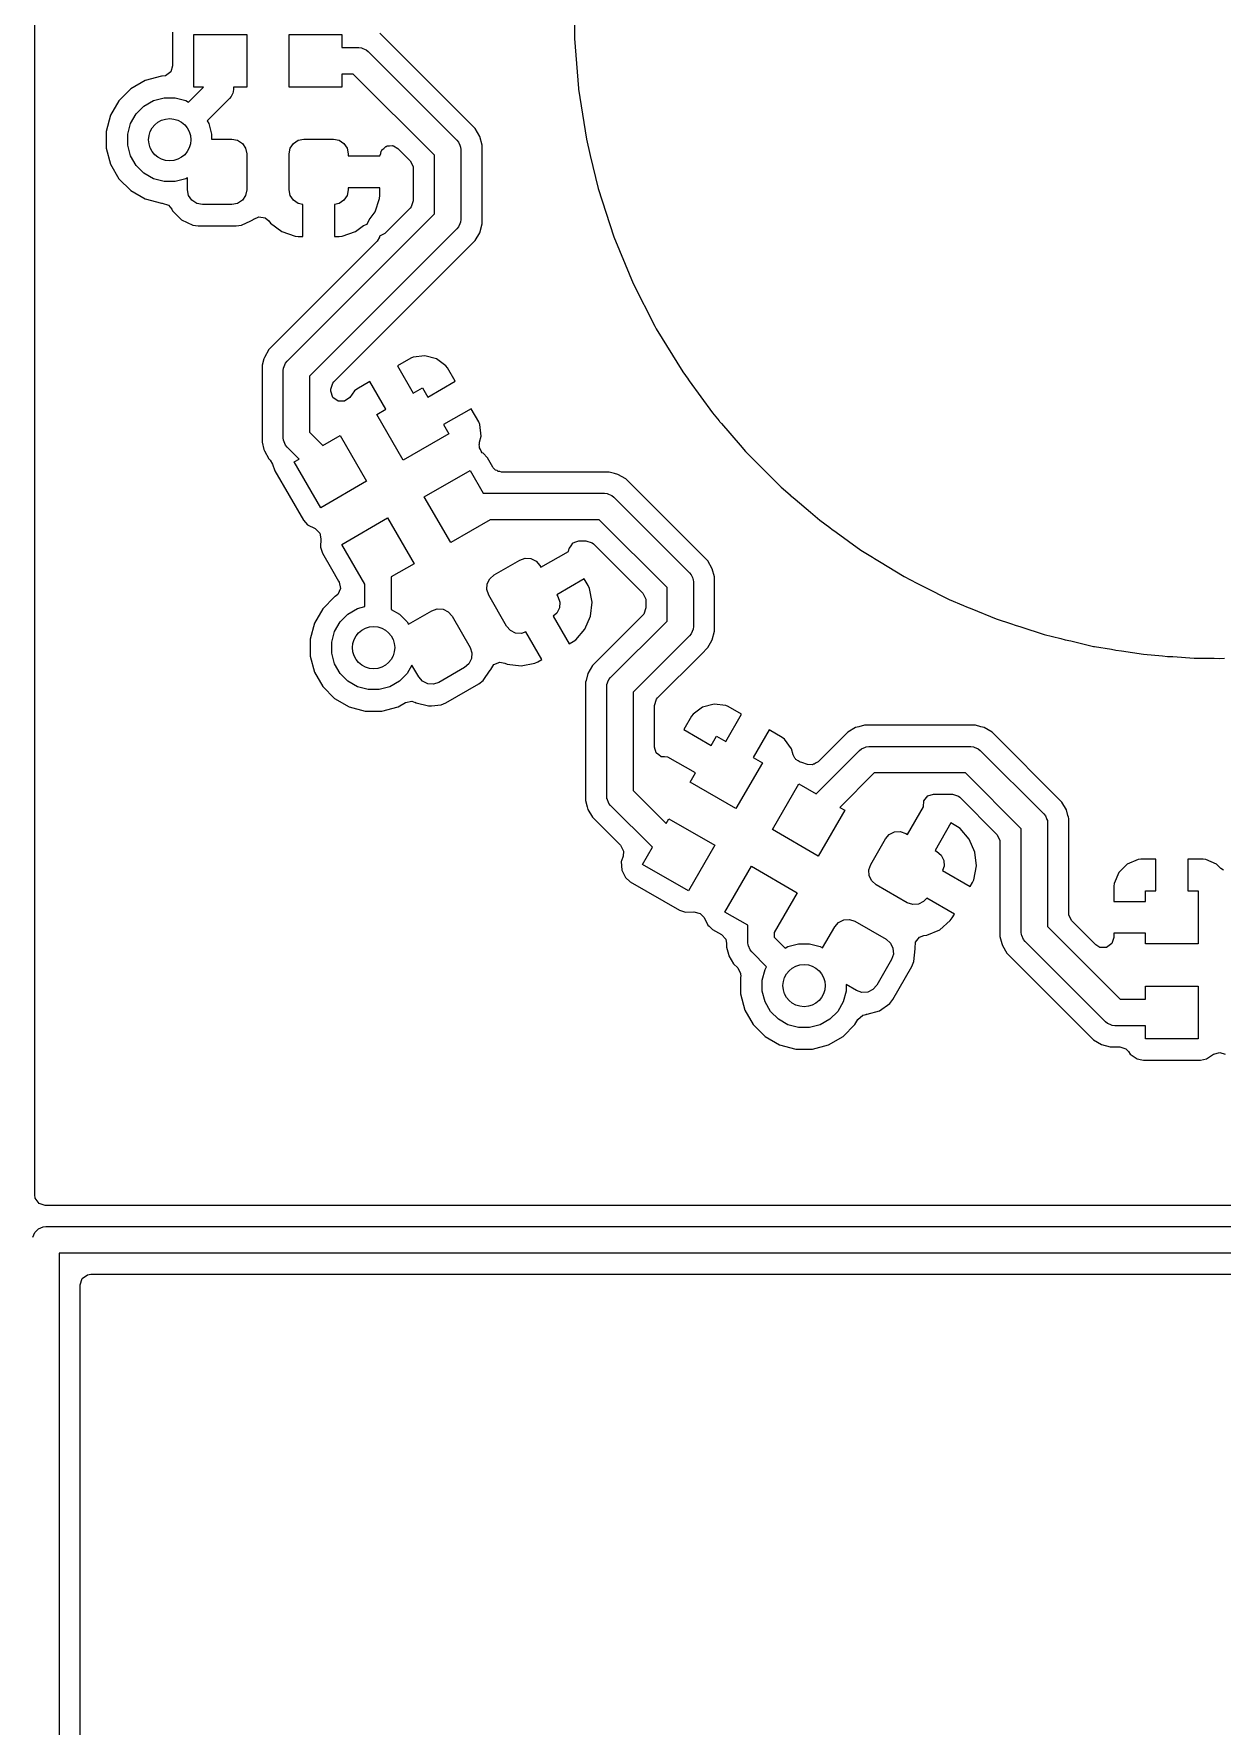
# Model space of a CAD drawing. Extents: x 0.79 to 7.64, y -5.35 to -0.98.
# Drawn here: x 2.314 to 2.757, y -2.173 to -1.543 of the extents above; entities that cross this region are included whole.
import ezdxf

# ---------------------------------------------------------------- set-up
doc = ezdxf.new("R2010")
doc.units = 0
doc.header["$MEASUREMENT"] = 0
doc.layers.add('BLACK', color=7, linetype='CONTINUOUS')

msp = doc.modelspace()

# ---------------------------------------------------------------- linework, layer by layer
at = {"layer": 'BLACK', "linetype": 'CONTINUOUS'}
for p, q in [((2.31478, -1.97541), (2.31478, -1.44265)), ((2.51573, -1.52601), (2.51573, -1.54487)), ((2.36612, -1.54253), (2.36612, -1.55499)), ((2.37402, -1.56299), (2.37402, -1.54331)), ((2.37402, -1.54331), (2.3937, -1.54331)), ((2.3937, -1.54331), (2.3937, -1.56299)), ((2.40945, -1.56299), (2.40945, -1.54331)), ((2.40945, -1.54331), (2.42913, -1.54331)), ((2.42913, -1.54331), (2.42913, -1.54823)), ((2.47637, -1.57597), (2.4433, -1.5429)), ((2.42913, -1.54823), (2.43543, -1.54823)), ((2.43543, -1.54823), (2.43639, -1.54832)), ((2.43639, -1.54832), (2.43639, -1.54832)), ((2.43639, -1.54832), (2.43691, -1.54854)), ((2.43691, -1.54854), (2.43817, -1.54906)), ((2.43817, -1.54906), (2.43817, -1.54906)), ((2.43817, -1.54906), (2.43891, -1.54967)), ((2.43891, -1.54967), (2.47198, -1.58274)), ((2.51573, -1.54487), (2.5172, -1.56351)), ((2.36612, -1.55499), (2.36538, -1.55728)), ((2.35591, -1.5605), (2.35052, -1.56361)), ((2.36192, -1.55888), (2.35591, -1.5605)), ((2.36222, -1.55888), (2.36192, -1.55888)), ((2.36343, -1.55869), (2.36222, -1.55888)), ((2.36538, -1.55728), (2.36343, -1.55869)), ((2.43339, -1.55807), (2.42913, -1.55807)), ((2.42913, -1.55807), (2.42913, -1.56299)), ((2.46358, -1.58826), (2.43339, -1.55807)), ((2.34611, -1.56801), (2.343, -1.5734)), ((2.35052, -1.56361), (2.34611, -1.56801)), ((2.35544, -1.57003), (2.359, -1.56798)), ((2.359, -1.56798), (2.36298, -1.56691)), ((2.36298, -1.56691), (2.36709, -1.56691)), ((2.36709, -1.56691), (2.37106, -1.56798)), ((2.37106, -1.56798), (2.37205, -1.56855)), ((2.37205, -1.56855), (2.37761, -1.56299)), ((2.37761, -1.56299), (2.37402, -1.56299)), ((2.38734, -1.56718), (2.37901, -1.57551)), ((2.38795, -1.56643), (2.38734, -1.56718)), ((2.38847, -1.56518), (2.38795, -1.56643)), ((2.38795, -1.56643), (2.38795, -1.56643)), ((2.38868, -1.56466), (2.38847, -1.56518)), ((2.38878, -1.5637), (2.38868, -1.56466)), ((2.38868, -1.56466), (2.38868, -1.56466)), ((2.3937, -1.56299), (2.38878, -1.56299)), ((2.38878, -1.56299), (2.38878, -1.5637)), ((2.42913, -1.56299), (2.40945, -1.56299)), ((2.5172, -1.56351), (2.51721, -1.56368)), ((2.51721, -1.56368), (2.51721, -1.56369)), ((2.51721, -1.56369), (2.52016, -1.58233)), ((2.343, -1.5734), (2.34139, -1.57941)), ((2.35048, -1.5765), (2.35254, -1.57294)), ((2.35254, -1.57294), (2.35544, -1.57003)), ((2.34139, -1.57941), (2.34139, -1.58564)), ((2.34942, -1.58047), (2.35048, -1.5765)), ((2.34942, -1.58458), (2.34942, -1.58047)), ((2.37901, -1.57551), (2.37958, -1.5765)), ((2.37958, -1.5765), (2.38064, -1.58047)), ((2.38064, -1.58047), (2.38064, -1.58228)), ((2.47876, -1.57835), (2.47637, -1.57597)), ((2.47637, -1.57597), (2.47637, -1.57597)), ((2.48045, -1.58127), (2.47876, -1.57835)), ((2.47876, -1.57835), (2.47876, -1.57835)), ((2.48132, -1.58453), (2.48045, -1.58127)), ((2.34139, -1.58564), (2.343, -1.59165)), ((2.35048, -1.58855), (2.34942, -1.58458)), ((2.38064, -1.58228), (2.38819, -1.58228)), ((2.38819, -1.58228), (2.3903, -1.5827)), ((2.3903, -1.5827), (2.39209, -1.5839)), ((2.39209, -1.5839), (2.39328, -1.58569)), ((2.39328, -1.58569), (2.3937, -1.5878)), ((2.3937, -1.5878), (2.3937, -1.60118)), ((2.40945, -1.5878), (2.40987, -1.58569)), ((2.40945, -1.60118), (2.40945, -1.5878)), ((2.40987, -1.58569), (2.41106, -1.5839)), ((2.41106, -1.5839), (2.41285, -1.5827)), ((2.41285, -1.5827), (2.41496, -1.58228)), ((2.41496, -1.58228), (2.42598, -1.58228)), ((2.42598, -1.58228), (2.42809, -1.5827)), ((2.42809, -1.5827), (2.42988, -1.5839)), ((2.42988, -1.5839), (2.43108, -1.58569)), ((2.43108, -1.58569), (2.4315, -1.5878)), ((2.4315, -1.5878), (2.4315, -1.58858)), ((2.44331, -1.58856), (2.44359, -1.58769)), ((2.44359, -1.58769), (2.44373, -1.58679)), ((2.44373, -1.58679), (2.44395, -1.58656)), ((2.44395, -1.58656), (2.44405, -1.58627)), ((2.44405, -1.58627), (2.44479, -1.58573)), ((2.44479, -1.58573), (2.44544, -1.58508)), ((2.44544, -1.58508), (2.44575, -1.58503)), ((2.44575, -1.58503), (2.446, -1.58485)), ((2.446, -1.58485), (2.44691, -1.58485)), ((2.44691, -1.58485), (2.44781, -1.58471)), ((2.44781, -1.58471), (2.44809, -1.58485)), ((2.44809, -1.58485), (2.44841, -1.58485)), ((2.44841, -1.58485), (2.44996, -1.5858)), ((2.44996, -1.5858), (2.45455, -1.59039)), ((2.47198, -1.58274), (2.4726, -1.58349)), ((2.4726, -1.58349), (2.4726, -1.58349)), ((2.4726, -1.58349), (2.47303, -1.58453)), ((2.47303, -1.58453), (2.47333, -1.58526)), ((2.47333, -1.58526), (2.47333, -1.58526)), ((2.47333, -1.58526), (2.47343, -1.58622)), ((2.47343, -1.58622), (2.47343, -1.6122)), ((2.48132, -1.61389), (2.48132, -1.58453)), ((2.52016, -1.58233), (2.52016, -1.58233)), ((2.52016, -1.58233), (2.52163, -1.58845)), ((2.343, -1.59165), (2.34611, -1.59704)), ((2.35254, -1.59211), (2.35048, -1.58855)), ((2.35544, -1.59502), (2.35254, -1.59211)), ((2.4315, -1.58858), (2.44331, -1.58858)), ((2.44331, -1.58858), (2.44331, -1.58856)), ((2.44331, -1.58858), (2.44331, -1.58858)), ((2.45455, -1.59039), (2.45564, -1.59253)), ((2.45564, -1.59253), (2.45569, -1.59314)), ((2.45569, -1.59314), (2.45569, -1.60528)), ((2.46358, -1.61017), (2.46358, -1.58826)), ((2.52163, -1.58845), (2.52457, -1.60068)), ((2.34611, -1.59704), (2.35052, -1.60144)), ((2.359, -1.59707), (2.35544, -1.59502)), ((2.36298, -1.59814), (2.359, -1.59707)), ((2.36709, -1.59814), (2.36298, -1.59814)), ((2.37106, -1.59707), (2.36709, -1.59814)), ((2.37165, -1.59673), (2.37106, -1.59707)), ((2.37165, -1.60118), (2.37165, -1.59673)), ((2.44331, -1.60039), (2.4315, -1.60039)), ((2.4315, -1.60039), (2.4315, -1.60118)), ((2.44331, -1.60327), (2.44331, -1.60039)), ((2.44331, -1.60039), (2.44331, -1.60039)), ((2.35052, -1.60144), (2.35591, -1.60456)), ((2.35591, -1.60456), (2.36192, -1.60617)), ((2.36192, -1.60617), (2.36222, -1.60617)), ((2.36222, -1.60617), (2.36451, -1.60691)), ((2.37207, -1.60329), (2.37165, -1.60118)), ((2.37327, -1.60508), (2.37207, -1.60329)), ((2.37506, -1.60627), (2.37327, -1.60508)), ((2.37717, -1.60669), (2.37506, -1.60627)), ((2.38819, -1.60669), (2.37717, -1.60669)), ((2.3903, -1.60627), (2.38819, -1.60669)), ((2.39209, -1.60508), (2.3903, -1.60627)), ((2.39328, -1.60329), (2.39209, -1.60508)), ((2.3937, -1.60118), (2.39328, -1.60329)), ((2.40987, -1.60329), (2.40945, -1.60118)), ((2.41106, -1.60508), (2.40987, -1.60329)), ((2.41285, -1.60627), (2.41106, -1.60508)), ((2.41457, -1.60661), (2.41285, -1.60627)), ((2.41457, -1.6185), (2.41457, -1.60661)), ((2.42809, -1.60627), (2.42638, -1.60661)), ((2.42638, -1.60661), (2.42638, -1.6185)), ((2.42988, -1.60508), (2.42809, -1.60627)), ((2.43108, -1.60329), (2.42988, -1.60508)), ((2.4315, -1.60118), (2.43108, -1.60329)), ((2.44147, -1.60937), (2.4432, -1.60444)), ((2.4432, -1.60444), (2.44331, -1.60327)), ((2.45569, -1.60528), (2.45494, -1.60757)), ((2.52457, -1.60068), (2.5304, -1.61863)), ((2.36451, -1.60691), (2.36575, -1.60842)), ((2.36575, -1.60842), (2.36601, -1.60899)), ((2.36601, -1.60899), (2.36936, -1.61233)), ((2.36936, -1.61233), (2.37364, -1.61433)), ((2.39171, -1.61433), (2.39517, -1.61272)), ((2.39517, -1.61272), (2.396, -1.61233)), ((2.396, -1.61233), (2.39605, -1.61228)), ((2.39605, -1.61228), (2.39614, -1.61223)), ((2.39614, -1.61223), (2.39628, -1.61214)), ((2.39628, -1.61214), (2.39629, -1.61216)), ((2.39629, -1.61216), (2.3982, -1.61118)), ((2.3982, -1.61118), (2.40058, -1.61156)), ((2.40058, -1.61156), (2.40194, -1.61272)), ((2.40194, -1.61272), (2.40257, -1.61357)), ((2.40872, -1.66502), (2.46358, -1.61017)), ((2.43858, -1.61399), (2.43927, -1.61236)), ((2.43927, -1.61236), (2.44147, -1.60937)), ((2.45455, -1.60804), (2.44516, -1.61743)), ((2.45494, -1.60757), (2.45455, -1.60804)), ((2.47343, -1.6122), (2.47333, -1.61316)), ((2.37364, -1.61433), (2.37559, -1.61459)), ((2.37559, -1.61459), (2.38976, -1.61459)), ((2.38976, -1.61459), (2.39171, -1.61433)), ((2.39171, -1.61433), (2.39171, -1.61433)), ((2.40257, -1.61357), (2.40257, -1.61357)), ((2.40257, -1.61357), (2.40677, -1.61667)), ((2.40677, -1.61667), (2.4117, -1.61839)), ((2.4117, -1.61839), (2.41287, -1.6185)), ((2.41287, -1.6185), (2.41457, -1.6185)), ((2.47198, -1.61568), (2.41713, -1.67054)), ((2.42638, -1.6185), (2.42638, -1.6185)), ((2.42638, -1.6185), (2.42807, -1.6185)), ((2.42807, -1.6185), (2.42924, -1.61839)), ((2.42924, -1.61839), (2.43417, -1.61667)), ((2.42924, -1.61839), (2.42924, -1.61839)), ((2.43417, -1.61667), (2.43716, -1.61446)), ((2.43716, -1.61446), (2.43858, -1.61399)), ((2.44319, -1.61878), (2.44223, -1.62035)), ((2.44516, -1.61743), (2.44319, -1.61843)), ((2.44319, -1.61843), (2.44319, -1.61878)), ((2.4726, -1.61494), (2.47198, -1.61568)), ((2.47303, -1.61389), (2.4726, -1.61494)), ((2.4726, -1.61494), (2.4726, -1.61494)), ((2.47333, -1.61316), (2.47303, -1.61389)), ((2.47333, -1.61316), (2.47333, -1.61316)), ((2.47876, -1.62007), (2.48045, -1.61715)), ((2.48045, -1.61715), (2.48132, -1.61389)), ((2.48045, -1.61715), (2.48045, -1.61715)), ((2.5304, -1.61863), (2.53463, -1.62885)), ((2.44223, -1.62035), (2.40195, -1.66064)), ((2.43214, -1.66669), (2.47876, -1.62007)), ((2.53463, -1.62885), (2.53762, -1.63606)), ((2.53762, -1.63606), (2.54568, -1.65189)), ((2.54568, -1.65189), (2.54619, -1.65288)), ((2.54619, -1.65288), (2.54619, -1.65288)), ((2.54619, -1.65288), (2.55605, -1.66897)), ((2.40195, -1.66064), (2.40026, -1.66356)), ((2.40195, -1.66064), (2.40195, -1.66064)), ((2.45567, -1.66345), (2.45476, -1.66384)), ((2.46006, -1.66297), (2.45567, -1.66345)), ((2.45567, -1.66345), (2.45567, -1.66345)), ((2.46432, -1.66411), (2.46006, -1.66297)), ((2.39947, -1.66652), (2.39939, -1.66682)), ((2.39939, -1.66682), (2.39939, -1.69179)), ((2.40011, -1.66411), (2.39947, -1.66652)), ((2.40026, -1.66356), (2.40011, -1.66411)), ((2.40728, -1.6685), (2.40738, -1.66754)), ((2.40728, -1.69347), (2.40728, -1.6685)), ((2.40738, -1.66754), (2.40811, -1.66577)), ((2.40811, -1.66577), (2.40872, -1.66502)), ((2.40811, -1.66577), (2.40811, -1.66577)), ((2.42616, -1.67267), (2.43214, -1.66669)), ((2.45476, -1.66384), (2.44982, -1.66669)), ((2.44982, -1.66669), (2.45572, -1.67692)), ((2.46789, -1.66672), (2.46432, -1.66411)), ((2.46432, -1.66411), (2.46432, -1.66411)), ((2.46848, -1.66752), (2.46789, -1.66672)), ((2.47133, -1.67246), (2.46848, -1.66752)), ((2.55605, -1.66897), (2.55804, -1.67171)), ((2.41713, -1.67054), (2.41713, -1.69144)), ((2.42502, -1.67543), (2.42576, -1.67314)), ((2.42502, -1.67619), (2.42502, -1.67543)), ((2.42576, -1.67314), (2.42616, -1.67267)), ((2.43385, -1.67604), (2.43206, -1.67849)), ((2.43465, -1.67545), (2.43385, -1.67604)), ((2.43959, -1.6726), (2.43465, -1.67545)), ((2.4455, -1.68283), (2.43959, -1.6726)), ((2.45572, -1.67692), (2.45913, -1.67495)), ((2.45913, -1.67495), (2.4611, -1.67836)), ((2.4611, -1.67836), (2.47133, -1.67246)), ((2.47133, -1.67246), (2.47133, -1.67246)), ((2.55804, -1.67171), (2.55812, -1.67181)), ((2.55812, -1.67181), (2.55818, -1.67191)), ((2.55818, -1.67191), (2.55846, -1.67229)), ((2.55846, -1.67229), (2.55848, -1.67232)), ((2.55848, -1.67232), (2.55848, -1.67232)), ((2.55848, -1.67232), (2.56714, -1.68424)), ((2.42576, -1.67847), (2.42502, -1.67619)), ((2.4277, -1.67989), (2.42576, -1.67847)), ((2.43011, -1.6799), (2.4277, -1.67989)), ((2.43206, -1.67849), (2.43011, -1.6799)), ((2.44209, -1.68479), (2.4455, -1.68283)), ((2.45193, -1.70184), (2.44209, -1.68479)), ((2.47724, -1.68268), (2.46701, -1.68859)), ((2.46701, -1.68859), (2.46898, -1.692)), ((2.48009, -1.68762), (2.47724, -1.68268)), ((2.48048, -1.68853), (2.48009, -1.68762)), ((2.48096, -1.69292), (2.48048, -1.68853)), ((2.48048, -1.68853), (2.48048, -1.68853)), ((2.56714, -1.68424), (2.56714, -1.68424)), ((2.56714, -1.68424), (2.56962, -1.68714)), ((2.56962, -1.68714), (2.5698, -1.68738)), ((2.5698, -1.68738), (2.57049, -1.68816)), ((2.57049, -1.68816), (2.57742, -1.69627)), ((2.39939, -1.69179), (2.39939, -1.69516)), ((2.40738, -1.69443), (2.40728, -1.69347)), ((2.40811, -1.69621), (2.40738, -1.69443)), ((2.41713, -1.69144), (2.42205, -1.69636)), ((2.42205, -1.69636), (2.42845, -1.69267)), ((2.42845, -1.69267), (2.43829, -1.70972)), ((2.46898, -1.692), (2.45193, -1.70184)), ((2.48036, -1.69515), (2.48096, -1.69292)), ((2.48096, -1.69292), (2.48096, -1.69292)), ((2.39939, -1.69516), (2.4001, -1.69781)), ((2.4001, -1.69781), (2.40026, -1.69842)), ((2.40026, -1.69842), (2.40195, -1.70134)), ((2.40872, -1.69695), (2.40811, -1.69621)), ((2.40811, -1.69621), (2.40811, -1.69621)), ((2.41323, -1.70146), (2.40872, -1.69695)), ((2.48023, -1.69614), (2.48037, -1.69572)), ((2.48038, -1.69662), (2.48023, -1.69614)), ((2.48037, -1.69572), (2.48036, -1.69515)), ((2.48039, -1.69727), (2.48038, -1.69662)), ((2.48076, -1.69781), (2.48039, -1.69727)), ((2.48096, -1.69843), (2.48076, -1.69781)), ((2.48143, -1.6991), (2.48096, -1.69843)), ((2.48175, -1.69925), (2.48143, -1.6991)), ((2.4833, -1.70102), (2.48175, -1.69925)), ((2.4853, -1.70449), (2.4833, -1.70102)), ((2.57742, -1.69627), (2.5794, -1.69859)), ((2.5794, -1.69859), (2.58223, -1.70142)), ((2.40195, -1.70134), (2.40195, -1.70134)), ((2.40195, -1.70134), (2.40195, -1.70134)), ((2.40195, -1.70134), (2.40239, -1.70178)), ((2.40239, -1.70178), (2.40333, -1.70329)), ((2.40333, -1.70329), (2.40417, -1.70578)), ((2.40417, -1.70578), (2.40417, -1.70578)), ((2.40417, -1.70578), (2.41479, -1.72418)), ((2.4114, -1.70251), (2.41323, -1.70146)), ((2.42124, -1.71956), (2.4114, -1.70251)), ((2.4598, -1.71548), (2.47685, -1.70564)), ((2.47685, -1.70564), (2.48177, -1.71416)), ((2.48541, -1.70464), (2.4853, -1.70449)), ((2.48629, -1.70552), (2.48541, -1.70464)), ((2.48694, -1.70574), (2.48629, -1.70552)), ((2.48735, -1.70607), (2.48694, -1.70574)), ((2.48798, -1.70607), (2.48735, -1.70607)), ((2.48858, -1.70627), (2.48798, -1.70607)), ((2.52864, -1.70627), (2.48858, -1.70627)), ((2.53064, -1.7068), (2.52864, -1.70627)), ((2.52864, -1.70627), (2.52864, -1.70627)), ((2.5319, -1.70714), (2.53064, -1.7068)), ((2.53483, -1.70883), (2.5319, -1.70714)), ((2.5319, -1.70714), (2.5319, -1.70714)), ((2.58223, -1.70142), (2.58223, -1.70142)), ((2.58223, -1.70142), (2.58231, -1.7015)), ((2.58231, -1.7015), (2.58263, -1.70186)), ((2.58263, -1.70186), (2.58367, -1.70286)), ((2.58367, -1.70286), (2.5837, -1.70289)), ((2.5837, -1.70289), (2.5837, -1.70289)), ((2.5837, -1.70289), (2.58904, -1.70823)), ((2.43829, -1.70972), (2.42124, -1.71956)), ((2.56299, -1.73699), (2.53483, -1.70883)), ((2.53483, -1.70883), (2.53483, -1.70883)), ((2.53483, -1.70883), (2.53483, -1.70883)), ((2.53483, -1.70883), (2.53483, -1.70883)), ((2.58904, -1.70823), (2.59275, -1.71194)), ((2.59275, -1.71194), (2.59603, -1.71474)), ((2.46964, -1.73253), (2.4598, -1.71548)), ((2.48177, -1.71416), (2.52696, -1.71416)), ((2.52696, -1.71416), (2.52792, -1.71426)), ((2.52792, -1.71426), (2.52792, -1.71426)), ((2.52792, -1.71426), (2.52844, -1.71447)), ((2.52844, -1.71447), (2.52969, -1.71499)), ((2.52969, -1.71499), (2.52969, -1.71499)), ((2.52969, -1.71499), (2.53044, -1.7156)), ((2.53044, -1.7156), (2.5586, -1.74376)), ((2.59603, -1.71474), (2.59611, -1.71481)), ((2.59611, -1.71481), (2.59659, -1.71527)), ((2.59659, -1.71527), (2.59793, -1.71636)), ((2.59793, -1.71636), (2.60365, -1.72124)), ((2.41479, -1.72418), (2.41634, -1.72594)), ((2.41634, -1.72594), (2.41916, -1.72733)), ((2.42912, -1.7332), (2.44616, -1.72335)), ((2.44616, -1.72335), (2.45601, -1.7404)), ((2.48441, -1.724), (2.46964, -1.73253)), ((2.52492, -1.724), (2.48441, -1.724)), ((2.5502, -1.74928), (2.52492, -1.724)), ((2.60365, -1.72124), (2.6071, -1.72419)), ((2.6071, -1.72419), (2.6071, -1.72419)), ((2.6071, -1.72419), (2.61084, -1.72692)), ((2.41916, -1.72733), (2.41916, -1.72733)), ((2.41916, -1.72733), (2.41918, -1.72734)), ((2.41918, -1.72734), (2.4209, -1.72902)), ((2.4209, -1.72902), (2.42134, -1.73109)), ((2.42134, -1.73109), (2.42114, -1.73425)), ((2.51449, -1.73369), (2.5151, -1.73277)), ((2.5151, -1.73277), (2.51519, -1.73273)), ((2.51519, -1.73273), (2.51526, -1.73264)), ((2.51526, -1.73264), (2.51631, -1.7323)), ((2.51631, -1.7323), (2.51734, -1.7319)), ((2.51734, -1.7319), (2.51755, -1.7319)), ((2.51755, -1.7319), (2.52003, -1.7319)), ((2.52003, -1.7319), (2.52233, -1.73264)), ((2.52233, -1.73264), (2.52279, -1.73304)), ((2.61084, -1.72692), (2.61093, -1.72698)), ((2.61093, -1.72698), (2.61157, -1.7275)), ((2.61157, -1.7275), (2.61316, -1.7286)), ((2.61316, -1.7286), (2.6132, -1.72863)), ((2.6132, -1.72863), (2.6132, -1.72863)), ((2.6132, -1.72863), (2.62237, -1.73529)), ((2.42114, -1.73425), (2.42114, -1.73425)), ((2.42114, -1.73425), (2.42189, -1.73647)), ((2.42189, -1.73647), (2.42189, -1.73647)), ((2.42189, -1.73647), (2.42526, -1.7423)), ((2.43764, -1.74796), (2.42912, -1.7332)), ((2.48581, -1.74455), (2.49535, -1.73904)), ((2.49535, -1.73904), (2.49739, -1.73835)), ((2.49739, -1.73835), (2.49953, -1.73849)), ((2.49953, -1.73849), (2.50146, -1.73944)), ((2.50327, -1.74174), (2.5135, -1.73583)), ((2.5135, -1.73583), (2.51378, -1.73479)), ((2.51378, -1.73479), (2.51384, -1.7347)), ((2.51384, -1.73459), (2.51449, -1.73369)), ((2.51384, -1.7347), (2.51384, -1.73459)), ((2.52279, -1.73304), (2.54116, -1.75141)), ((2.56449, -1.73849), (2.56299, -1.73699)), ((2.56299, -1.73699), (2.56299, -1.73699)), ((2.56537, -1.73938), (2.56449, -1.73849)), ((2.62237, -1.73529), (2.62668, -1.73793)), ((2.62668, -1.73793), (2.6275, -1.73849)), ((2.6275, -1.73849), (2.62928, -1.73952)), ((2.42526, -1.7423), (2.42788, -1.74685)), ((2.45601, -1.7404), (2.44748, -1.74532)), ((2.44748, -1.74532), (2.44748, -1.7574)), ((2.48419, -1.74597), (2.48581, -1.74455)), ((2.50146, -1.73944), (2.50288, -1.74105)), ((2.50288, -1.74105), (2.50327, -1.74174)), ((2.5586, -1.74376), (2.55921, -1.74451)), ((2.55921, -1.74451), (2.55921, -1.74451)), ((2.55921, -1.74451), (2.55964, -1.74555)), ((2.56706, -1.7423), (2.56537, -1.73938)), ((2.56786, -1.7453), (2.56706, -1.7423)), ((2.56793, -1.74556), (2.56786, -1.7453)), ((2.62928, -1.73952), (2.63846, -1.74515)), ((2.63846, -1.74515), (2.64326, -1.74759)), ((2.42862, -1.74961), (2.42764, -1.75182)), ((2.42788, -1.74685), (2.42812, -1.74726)), ((2.42812, -1.74726), (2.42862, -1.74961)), ((2.43764, -1.75637), (2.43764, -1.74796)), ((2.4831, -1.75004), (2.48324, -1.7479)), ((2.48379, -1.75208), (2.4831, -1.75004)), ((2.48324, -1.7479), (2.48419, -1.74597)), ((2.51941, -1.74606), (2.50918, -1.75196)), ((2.52085, -1.74855), (2.51941, -1.74606)), ((2.51941, -1.74606), (2.51941, -1.74606)), ((2.52134, -1.74962), (2.52085, -1.74855)), ((2.52085, -1.74855), (2.52085, -1.74855)), ((2.52231, -1.75475), (2.52134, -1.74962)), ((2.52134, -1.74962), (2.52134, -1.74962)), ((2.54116, -1.75141), (2.54226, -1.75356)), ((2.5502, -1.76174), (2.5502, -1.74928)), ((2.55964, -1.74555), (2.55985, -1.74606)), ((2.55985, -1.74606), (2.55994, -1.74628)), ((2.55994, -1.74628), (2.56004, -1.74724)), ((2.56004, -1.74724), (2.56004, -1.76378)), ((2.56793, -1.76185), (2.56793, -1.74556)), ((2.64326, -1.74759), (2.64425, -1.74817)), ((2.64425, -1.74817), (2.64618, -1.74908)), ((2.64618, -1.74908), (2.65528, -1.75372)), ((2.42203, -1.75714), (2.41891, -1.76253)), ((2.42643, -1.75274), (2.42203, -1.75714)), ((2.42669, -1.75258), (2.42643, -1.75274)), ((2.42643, -1.75274), (2.42643, -1.75274)), ((2.42764, -1.75182), (2.42669, -1.75258)), ((2.43136, -1.75916), (2.43492, -1.7571)), ((2.43492, -1.7571), (2.43764, -1.75637)), ((2.44748, -1.7574), (2.45053, -1.75916)), ((2.45394, -1.76294), (2.46262, -1.75793)), ((2.46262, -1.75793), (2.46466, -1.75724)), ((2.46466, -1.75724), (2.4668, -1.75738)), ((2.4668, -1.75738), (2.46873, -1.75833)), ((2.49048, -1.76367), (2.48379, -1.75208)), ((2.51012, -1.75683), (2.50917, -1.75876)), ((2.50918, -1.75196), (2.50957, -1.75265)), ((2.50957, -1.75265), (2.51027, -1.75468)), ((2.51027, -1.75468), (2.51012, -1.75683)), ((2.52172, -1.75994), (2.52231, -1.75475)), ((2.52231, -1.75475), (2.52231, -1.75475)), ((2.5423, -1.75686), (2.54156, -1.75915)), ((2.54226, -1.75356), (2.5423, -1.75417)), ((2.5423, -1.75417), (2.5423, -1.75686)), ((2.65528, -1.75372), (2.66056, -1.7559)), ((2.66056, -1.7559), (2.66173, -1.75646)), ((2.66173, -1.75646), (2.66376, -1.75723)), ((2.66376, -1.75723), (2.67271, -1.76094)), ((2.41891, -1.76253), (2.4173, -1.76854)), ((2.4264, -1.76563), (2.42845, -1.76207)), ((2.42845, -1.76207), (2.43136, -1.75916)), ((2.45053, -1.75916), (2.45344, -1.76207)), ((2.45344, -1.76207), (2.45394, -1.76294)), ((2.46873, -1.75833), (2.47015, -1.75995)), ((2.47015, -1.75995), (2.47684, -1.77154)), ((2.4919, -1.76529), (2.49048, -1.76367)), ((2.50917, -1.75876), (2.50786, -1.75991)), ((2.50786, -1.75991), (2.5138, -1.77021)), ((2.51963, -1.76472), (2.52172, -1.75994)), ((2.52172, -1.75994), (2.52172, -1.75994)), ((2.54116, -1.75961), (2.52242, -1.77835)), ((2.5292, -1.78274), (2.5502, -1.76174)), ((2.54156, -1.75915), (2.54116, -1.75961)), ((2.56004, -1.76378), (2.55994, -1.76474)), ((2.56793, -1.76209), (2.56793, -1.76185)), ((2.56793, -1.76185), (2.56793, -1.76185)), ((2.56793, -1.76547), (2.56793, -1.76209)), ((2.67271, -1.76094), (2.67847, -1.76281)), ((2.67847, -1.76281), (2.67982, -1.76332)), ((2.67982, -1.76332), (2.68191, -1.76393)), ((2.68191, -1.76393), (2.69066, -1.76677)), ((2.4173, -1.76854), (2.4173, -1.77477)), ((2.42533, -1.7696), (2.4264, -1.76563)), ((2.42533, -1.77371), (2.42533, -1.7696)), ((2.49383, -1.76624), (2.4919, -1.76529)), ((2.49597, -1.76638), (2.49383, -1.76624)), ((2.49763, -1.76582), (2.49597, -1.76638)), ((2.50357, -1.77611), (2.49763, -1.76582)), ((2.5138, -1.77021), (2.51527, -1.76936)), ((2.51527, -1.76936), (2.51623, -1.76868)), ((2.51527, -1.76936), (2.51527, -1.76936)), ((2.51623, -1.76868), (2.51963, -1.76472)), ((2.5586, -1.76726), (2.5376, -1.78826)), ((2.55921, -1.76651), (2.5586, -1.76726)), ((2.55994, -1.76474), (2.55921, -1.76651)), ((2.55994, -1.76474), (2.55994, -1.76474)), ((2.56537, -1.77165), (2.5664, -1.76986)), ((2.5664, -1.76986), (2.56706, -1.76873)), ((2.56706, -1.76873), (2.56793, -1.76547)), ((2.69066, -1.76677), (2.69689, -1.76827)), ((2.69689, -1.76827), (2.69841, -1.76871)), ((2.69841, -1.76871), (2.70051, -1.76914)), ((2.70051, -1.76914), (2.70901, -1.77118)), ((2.4173, -1.77477), (2.41891, -1.78078)), ((2.4264, -1.77768), (2.42533, -1.77371)), ((2.47739, -1.77573), (2.47644, -1.77766)), ((2.47684, -1.77154), (2.47753, -1.77358)), ((2.47753, -1.77358), (2.47739, -1.77573)), ((2.50211, -1.77696), (2.50357, -1.77611)), ((2.54663, -1.79039), (2.56299, -1.77403)), ((2.56299, -1.77403), (2.56537, -1.77165)), ((2.56299, -1.77403), (2.56299, -1.77403)), ((2.70901, -1.77118), (2.70901, -1.77118)), ((2.70901, -1.77118), (2.70901, -1.77118)), ((2.70901, -1.77118), (2.70938, -1.77124)), ((2.70938, -1.77124), (2.71569, -1.77223)), ((2.71569, -1.77223), (2.71737, -1.77258)), ((2.71737, -1.77258), (2.71944, -1.77283)), ((2.71944, -1.77283), (2.72765, -1.77413)), ((2.72765, -1.77413), (2.73476, -1.77469)), ((2.73476, -1.77469), (2.73657, -1.77491)), ((2.73657, -1.77491), (2.73859, -1.77499)), ((2.73859, -1.77499), (2.74647, -1.77561)), ((2.74647, -1.77561), (2.74647, -1.77561)), ((2.74647, -1.77561), (2.75398, -1.77561)), ((2.75398, -1.77561), (2.75591, -1.77569)), ((2.75591, -1.77569), (2.75784, -1.77561)), ((2.41891, -1.78078), (2.42203, -1.78617)), ((2.42845, -1.78124), (2.4264, -1.77768)), ((2.43136, -1.78415), (2.42845, -1.78124)), ((2.45344, -1.78124), (2.45053, -1.78415)), ((2.45521, -1.77817), (2.45344, -1.78124)), ((2.45775, -1.78257), (2.45521, -1.77817)), ((2.45917, -1.78418), (2.45775, -1.78257)), ((2.47482, -1.77907), (2.46528, -1.78459)), ((2.47644, -1.77766), (2.47482, -1.77907)), ((2.48169, -1.78393), (2.48441, -1.78005)), ((2.48441, -1.78005), (2.48443, -1.77998)), ((2.48443, -1.77998), (2.48448, -1.77989)), ((2.48448, -1.77989), (2.48455, -1.77974)), ((2.48455, -1.77974), (2.48457, -1.77975)), ((2.48457, -1.77975), (2.48574, -1.77796)), ((2.48574, -1.77796), (2.48799, -1.77709)), ((2.48799, -1.77709), (2.48975, -1.77741)), ((2.48975, -1.77741), (2.49072, -1.77784)), ((2.49072, -1.77784), (2.49591, -1.77842)), ((2.49591, -1.77842), (2.50104, -1.77745)), ((2.49591, -1.77842), (2.49591, -1.77842)), ((2.50104, -1.77745), (2.50211, -1.77696)), ((2.52074, -1.78127), (2.52004, -1.78388)), ((2.52242, -1.77835), (2.52074, -1.78127)), ((2.52074, -1.78127), (2.52074, -1.78127)), ((2.52074, -1.78127), (2.52074, -1.78127)), ((2.52242, -1.77835), (2.52242, -1.77835)), ((2.52859, -1.78349), (2.5292, -1.78274)), ((2.42203, -1.78617), (2.42643, -1.79057)), ((2.43492, -1.7862), (2.43136, -1.78415)), ((2.43889, -1.78727), (2.43492, -1.7862)), ((2.443, -1.78727), (2.43889, -1.78727)), ((2.44697, -1.7862), (2.443, -1.78727)), ((2.45053, -1.78415), (2.44697, -1.7862)), ((2.4611, -1.78514), (2.45917, -1.78418)), ((2.46324, -1.78528), (2.4611, -1.78514)), ((2.46528, -1.78459), (2.46324, -1.78528)), ((2.46786, -1.79221), (2.48013, -1.78512)), ((2.48013, -1.78512), (2.48169, -1.78393)), ((2.52004, -1.78388), (2.51986, -1.78453)), ((2.51986, -1.78453), (2.51986, -1.82523)), ((2.52776, -1.78622), (2.52785, -1.78526)), ((2.52776, -1.82692), (2.52776, -1.78622)), ((2.52785, -1.78526), (2.52791, -1.78512)), ((2.52791, -1.78512), (2.5282, -1.78441)), ((2.5282, -1.78441), (2.52859, -1.78349)), ((2.52859, -1.78349), (2.52859, -1.78349)), ((2.5376, -1.78826), (2.5376, -1.82488)), ((2.42643, -1.79057), (2.43182, -1.79368)), ((2.43182, -1.79368), (2.43783, -1.7953)), ((2.43783, -1.7953), (2.43783, -1.7953)), ((2.43783, -1.7953), (2.44406, -1.7953)), ((2.44406, -1.7953), (2.45007, -1.79368)), ((2.44406, -1.7953), (2.44406, -1.7953)), ((2.45007, -1.79368), (2.45279, -1.79211)), ((2.45279, -1.79211), (2.45515, -1.79161)), ((2.45515, -1.79161), (2.45642, -1.79209)), ((2.45642, -1.79209), (2.45646, -1.792)), ((2.45646, -1.792), (2.45677, -1.79215)), ((2.45677, -1.79215), (2.45677, -1.79215)), ((2.45677, -1.79215), (2.46134, -1.79337)), ((2.46134, -1.79337), (2.46254, -1.79327)), ((2.46134, -1.79337), (2.46134, -1.79337)), ((2.46134, -1.79337), (2.46134, -1.79337)), ((2.46254, -1.79327), (2.46605, -1.79296)), ((2.46605, -1.79296), (2.46786, -1.79221)), ((2.54549, -1.79314), (2.54624, -1.79085)), ((2.54549, -1.80215), (2.54549, -1.79314)), ((2.54624, -1.79085), (2.54663, -1.79039)), ((2.56346, -1.79381), (2.5599, -1.79642)), ((2.56773, -1.79267), (2.56346, -1.79381)), ((2.57212, -1.79314), (2.56773, -1.79267)), ((2.56773, -1.79267), (2.56773, -1.79267)), ((2.57303, -1.79354), (2.57212, -1.79314)), ((2.57212, -1.79314), (2.57212, -1.79314)), ((2.57797, -1.79639), (2.57303, -1.79354)), ((2.55931, -1.79721), (2.55646, -1.80215)), ((2.5599, -1.79642), (2.55931, -1.79721)), ((2.55931, -1.79721), (2.55931, -1.79721)), ((2.5599, -1.79642), (2.5599, -1.79642)), ((2.57206, -1.80661), (2.57797, -1.79639)), ((2.62042, -1.80144), (2.61749, -1.80313)), ((2.62168, -1.80111), (2.62042, -1.80144)), ((2.62368, -1.80057), (2.62168, -1.80111)), ((2.62705, -1.80057), (2.62368, -1.80057)), ((2.66507, -1.80057), (2.62705, -1.80057)), ((2.66707, -1.80111), (2.66507, -1.80057)), ((2.66833, -1.80144), (2.66707, -1.80111)), ((2.67125, -1.80313), (2.66833, -1.80144)), ((2.66833, -1.80144), (2.66833, -1.80144)), ((2.54549, -1.80865), (2.54549, -1.80215)), ((2.55646, -1.80215), (2.56668, -1.80806)), ((2.55646, -1.80215), (2.55646, -1.80215)), ((2.56668, -1.80806), (2.56865, -1.80465)), ((2.56865, -1.80465), (2.57206, -1.80661)), ((2.5882, -1.80229), (2.58229, -1.81252)), ((2.59313, -1.80514), (2.5882, -1.80229)), ((2.5882, -1.80229), (2.5882, -1.80229)), ((2.59393, -1.80573), (2.59313, -1.80514)), ((2.59313, -1.80514), (2.59313, -1.80514)), ((2.59654, -1.8093), (2.59393, -1.80573)), ((2.59393, -1.80573), (2.59393, -1.80573)), ((2.61749, -1.80313), (2.60647, -1.81415)), ((2.61749, -1.80313), (2.61749, -1.80313)), ((2.69726, -1.82914), (2.67125, -1.80313)), ((2.67125, -1.80313), (2.67125, -1.80313)), ((2.67125, -1.80313), (2.67125, -1.80313)), ((2.54612, -1.81078), (2.54549, -1.80865)), ((2.5462, -1.81084), (2.54612, -1.81078)), ((2.54624, -1.81095), (2.5462, -1.81084)), ((2.54713, -1.8116), (2.54624, -1.81095)), ((2.54799, -1.81229), (2.54713, -1.8116)), ((2.5481, -1.8123), (2.54799, -1.81229)), ((2.54819, -1.81236), (2.5481, -1.8123)), ((2.54929, -1.81236), (2.54819, -1.81236)), ((2.5504, -1.81242), (2.54929, -1.81236)), ((2.55055, -1.81238), (2.5504, -1.81242)), ((2.56078, -1.81828), (2.55055, -1.81238)), ((2.5857, -1.81449), (2.57586, -1.83154)), ((2.58229, -1.81252), (2.5857, -1.81449)), ((2.59713, -1.81153), (2.59654, -1.8093)), ((2.59758, -1.81228), (2.59713, -1.81153)), ((2.59777, -1.81285), (2.59758, -1.81228)), ((2.59803, -1.81303), (2.59777, -1.81285)), ((2.59822, -1.81335), (2.59803, -1.81303)), ((2.59902, -1.81373), (2.59822, -1.81335)), ((2.59974, -1.81424), (2.59902, -1.81373)), ((2.60023, -1.81439), (2.59974, -1.81424)), ((2.60039, -1.81438), (2.60023, -1.81439)), ((2.60251, -1.8151), (2.60039, -1.81438)), ((2.60568, -1.81456), (2.60497, -1.81509)), ((2.60647, -1.81415), (2.60568, -1.81456)), ((2.60573, -1.82606), (2.62188, -1.80991)), ((2.62188, -1.80991), (2.62263, -1.80929)), ((2.62263, -1.80929), (2.62417, -1.80865)), ((2.62263, -1.80929), (2.62263, -1.80929)), ((2.62417, -1.80865), (2.6244, -1.80856)), ((2.6244, -1.80856), (2.62536, -1.80846)), ((2.6244, -1.80856), (2.6244, -1.80856)), ((2.62536, -1.80846), (2.66339, -1.80846)), ((2.66339, -1.80846), (2.66435, -1.80856)), ((2.66435, -1.80856), (2.66435, -1.80856)), ((2.66435, -1.80856), (2.66458, -1.80865)), ((2.66458, -1.80865), (2.66612, -1.80929)), ((2.66612, -1.80929), (2.66612, -1.80929)), ((2.66612, -1.80929), (2.66687, -1.80991)), ((2.66687, -1.80991), (2.69049, -1.83353)), ((2.55881, -1.82169), (2.56078, -1.81828)), ((2.60256, -1.81512), (2.60251, -1.8151)), ((2.60433, -1.81525), (2.60256, -1.81512)), ((2.60464, -1.81509), (2.60433, -1.81525)), ((2.60497, -1.81509), (2.60464, -1.81509)), ((2.6274, -1.81831), (2.61456, -1.83115)), ((2.66135, -1.81831), (2.6274, -1.81831)), ((2.68209, -1.83905), (2.66135, -1.81831)), ((2.51986, -1.82523), (2.51986, -1.8286)), ((2.52785, -1.82788), (2.52776, -1.82692)), ((2.5376, -1.82488), (2.54988, -1.83716)), ((2.57586, -1.83154), (2.55881, -1.82169)), ((2.5895, -1.83941), (2.59934, -1.82236)), ((2.59934, -1.82236), (2.60573, -1.82606)), ((2.64583, -1.8287), (2.64735, -1.82683)), ((2.64735, -1.82683), (2.64947, -1.8262)), ((2.64947, -1.8262), (2.65646, -1.8262)), ((2.65646, -1.8262), (2.65875, -1.82695)), ((2.65875, -1.82695), (2.65922, -1.82734)), ((2.65922, -1.82734), (2.67305, -1.84117)), ((2.51986, -1.8286), (2.52048, -1.83091)), ((2.52048, -1.83091), (2.52074, -1.83186)), ((2.52074, -1.83186), (2.52242, -1.83478)), ((2.52788, -1.82796), (2.52785, -1.82788)), ((2.52785, -1.82788), (2.52785, -1.82788)), ((2.52859, -1.82965), (2.52788, -1.82796)), ((2.5292, -1.8304), (2.52859, -1.82965)), ((2.52859, -1.82965), (2.52859, -1.82965)), ((2.54479, -1.84598), (2.5292, -1.8304)), ((2.61639, -1.83221), (2.60654, -1.84925)), ((2.61456, -1.83115), (2.61639, -1.83221)), ((2.63977, -1.84121), (2.64572, -1.83091)), ((2.64572, -1.83091), (2.64583, -1.8287)), ((2.69049, -1.83353), (2.6911, -1.83427)), ((2.69895, -1.83206), (2.69726, -1.82914)), ((2.69726, -1.82914), (2.69726, -1.82914)), ((2.69726, -1.82914), (2.69726, -1.82914)), ((2.69951, -1.83414), (2.69895, -1.83206)), ((2.69895, -1.83206), (2.69895, -1.83206)), ((2.69895, -1.83206), (2.69895, -1.83206)), ((2.52242, -1.83478), (2.52242, -1.83478)), ((2.52242, -1.83478), (2.53288, -1.84525)), ((2.54988, -1.83716), (2.55094, -1.83533)), ((2.55094, -1.83533), (2.56798, -1.84517)), ((2.60654, -1.84925), (2.5895, -1.83941)), ((2.6559, -1.83689), (2.65, -1.84712)), ((2.65839, -1.83833), (2.6559, -1.83689)), ((2.65935, -1.83901), (2.65839, -1.83833)), ((2.66276, -1.84297), (2.65935, -1.83901)), ((2.68209, -1.87756), (2.68209, -1.83905)), ((2.6911, -1.83427), (2.6911, -1.83427)), ((2.6911, -1.83427), (2.69153, -1.83532)), ((2.69153, -1.83532), (2.69168, -1.83567)), ((2.69168, -1.83567), (2.69183, -1.83605)), ((2.69183, -1.83605), (2.69193, -1.83701)), ((2.69193, -1.83701), (2.69193, -1.87552)), ((2.69968, -1.83478), (2.69951, -1.83414)), ((2.69982, -1.83532), (2.69968, -1.83478)), ((2.69982, -1.86044), (2.69982, -1.83532)), ((2.69982, -1.83532), (2.69982, -1.83532)), ((2.53288, -1.84525), (2.53398, -1.84739)), ((2.54109, -1.85238), (2.54479, -1.84598)), ((2.56798, -1.84517), (2.55814, -1.86222)), ((2.62604, -1.85238), (2.63156, -1.84284)), ((2.63156, -1.84284), (2.63297, -1.84122)), ((2.63297, -1.84122), (2.6349, -1.84027)), ((2.6349, -1.84027), (2.63705, -1.84013)), ((2.63705, -1.84013), (2.63909, -1.84082)), ((2.63909, -1.84082), (2.63977, -1.84121)), ((2.66484, -1.84775), (2.66276, -1.84297)), ((2.67305, -1.84117), (2.67414, -1.84332)), ((2.67414, -1.84332), (2.67419, -1.84393)), ((2.67419, -1.84393), (2.67419, -1.87587)), ((2.53321, -1.85105), (2.53311, -1.85133)), ((2.53311, -1.85133), (2.53332, -1.85446)), ((2.53382, -1.84925), (2.53321, -1.85105)), ((2.53398, -1.84739), (2.53382, -1.84925)), ((2.55814, -1.86222), (2.54109, -1.85238)), ((2.62535, -1.85442), (2.62604, -1.85238)), ((2.65, -1.84712), (2.65068, -1.84751)), ((2.65068, -1.84751), (2.6523, -1.84893)), ((2.6523, -1.84893), (2.65325, -1.85086)), ((2.65325, -1.85086), (2.65339, -1.85301)), ((2.66543, -1.85294), (2.66484, -1.84775)), ((2.66484, -1.84775), (2.66484, -1.84775)), ((2.72156, -1.85229), (2.71843, -1.85541)), ((2.7256, -1.85051), (2.72156, -1.85229)), ((2.72658, -1.85039), (2.7256, -1.85051)), ((2.73228, -1.85039), (2.72658, -1.85039)), ((2.72658, -1.85039), (2.72658, -1.85039)), ((2.73228, -1.8622), (2.73228, -1.85039)), ((2.73228, -1.85039), (2.73228, -1.85039)), ((2.7498, -1.85039), (2.74409, -1.85039)), ((2.74409, -1.85039), (2.74409, -1.85039)), ((2.74409, -1.85039), (2.74409, -1.8622)), ((2.75078, -1.85051), (2.7498, -1.85039)), ((2.75482, -1.85229), (2.75078, -1.85051)), ((2.75645, -1.85392), (2.75482, -1.85229)), ((2.53332, -1.85446), (2.53471, -1.85728)), ((2.53471, -1.85728), (2.53647, -1.85883)), ((2.53647, -1.85883), (2.55487, -1.86945)), ((2.57178, -1.8701), (2.58162, -1.85305)), ((2.58162, -1.85305), (2.59867, -1.86289)), ((2.62549, -1.85657), (2.62535, -1.85442)), ((2.62645, -1.8585), (2.62549, -1.85657)), ((2.62806, -1.85991), (2.62645, -1.8585)), ((2.65339, -1.85301), (2.65282, -1.85466)), ((2.65282, -1.85466), (2.66312, -1.86061)), ((2.66397, -1.85914), (2.66446, -1.85807)), ((2.66446, -1.85807), (2.66543, -1.85294)), ((2.66446, -1.85807), (2.66446, -1.85807)), ((2.66543, -1.85294), (2.66543, -1.85294)), ((2.71843, -1.85541), (2.71665, -1.85945)), ((2.75739, -1.85445), (2.75645, -1.85392)), ((2.59867, -1.86289), (2.59015, -1.87765)), ((2.63965, -1.86661), (2.62806, -1.85991)), ((2.64692, -1.86489), (2.64577, -1.86621)), ((2.65722, -1.87084), (2.64692, -1.86489)), ((2.66312, -1.86061), (2.66397, -1.85914)), ((2.66397, -1.85914), (2.66397, -1.85914)), ((2.69982, -1.87064), (2.69982, -1.86044)), ((2.71665, -1.85945), (2.71654, -1.86044)), ((2.71654, -1.86044), (2.71654, -1.86614)), ((2.72835, -1.86614), (2.72835, -1.8622)), ((2.72835, -1.8622), (2.73228, -1.8622)), ((2.74409, -1.8622), (2.74803, -1.8622)), ((2.74803, -1.8622), (2.74803, -1.88189)), ((2.55487, -1.86945), (2.55487, -1.86945)), ((2.55487, -1.86945), (2.55487, -1.86945)), ((2.55487, -1.86945), (2.55595, -1.86981)), ((2.55595, -1.86981), (2.55709, -1.8702)), ((2.55709, -1.8702), (2.56022, -1.87)), ((2.56022, -1.87), (2.56025, -1.86999)), ((2.56022, -1.87), (2.56022, -1.87)), ((2.56025, -1.86999), (2.56258, -1.87059)), ((2.56258, -1.87059), (2.564, -1.87216)), ((2.5803, -1.87502), (2.57178, -1.8701)), ((2.64169, -1.8673), (2.63965, -1.86661)), ((2.64384, -1.86716), (2.64169, -1.8673)), ((2.64577, -1.86621), (2.64384, -1.86716)), ((2.65637, -1.8723), (2.65722, -1.87084)), ((2.65722, -1.87084), (2.65722, -1.87084)), ((2.69987, -1.87125), (2.69982, -1.87064)), ((2.70096, -1.87339), (2.69987, -1.87125)), ((2.71654, -1.86614), (2.71654, -1.86614)), ((2.71654, -1.86614), (2.72835, -1.86614)), ((2.564, -1.87216), (2.56401, -1.87218)), ((2.56401, -1.87218), (2.56401, -1.87218)), ((2.56401, -1.87218), (2.56539, -1.875)), ((2.56539, -1.875), (2.56585, -1.87539)), ((2.56585, -1.87539), (2.56716, -1.87654)), ((2.56716, -1.87654), (2.57046, -1.87845)), ((2.5803, -1.88146), (2.5803, -1.87502)), ((2.59015, -1.87765), (2.59015, -1.87942)), ((2.60812, -1.88342), (2.61266, -1.87557)), ((2.61266, -1.87557), (2.61408, -1.87395)), ((2.61408, -1.87395), (2.61601, -1.873)), ((2.61601, -1.873), (2.61815, -1.87286)), ((2.61815, -1.87286), (2.62019, -1.87355)), ((2.62019, -1.87355), (2.63178, -1.88024)), ((2.64694, -1.87875), (2.65173, -1.87667)), ((2.65173, -1.87667), (2.65569, -1.87326)), ((2.65173, -1.87667), (2.65173, -1.87667)), ((2.65569, -1.87326), (2.65637, -1.8723)), ((2.65569, -1.87326), (2.65569, -1.87326)), ((2.65637, -1.8723), (2.65637, -1.8723)), ((2.67419, -1.87587), (2.67419, -1.87925)), ((2.68218, -1.87852), (2.68209, -1.87756)), ((2.69193, -1.87552), (2.71897, -1.90256)), ((2.70988, -1.88231), (2.70096, -1.87339)), ((2.57046, -1.87845), (2.57207, -1.88024)), ((2.57207, -1.88024), (2.57241, -1.88183)), ((2.57241, -1.88183), (2.57241, -1.88315)), ((2.57241, -1.88315), (2.57311, -1.88574)), ((2.5804, -1.88242), (2.5803, -1.88146)), ((2.58049, -1.88265), (2.5804, -1.88242)), ((2.5804, -1.88242), (2.5804, -1.88242)), ((2.58113, -1.88419), (2.58049, -1.88265)), ((2.59015, -1.87942), (2.59423, -1.88351)), ((2.59423, -1.88351), (2.59523, -1.88294)), ((2.59523, -1.88294), (2.5992, -1.88187)), ((2.5992, -1.88187), (2.60331, -1.88187)), ((2.60331, -1.88187), (2.60728, -1.88294)), ((2.60728, -1.88294), (2.60812, -1.88342)), ((2.63178, -1.88024), (2.6334, -1.88166)), ((2.6334, -1.88166), (2.63435, -1.88359)), ((2.63435, -1.88359), (2.63449, -1.88574)), ((2.64217, -1.88854), (2.64259, -1.88383)), ((2.64257, -1.88366), (2.64256, -1.88349)), ((2.64256, -1.88349), (2.64258, -1.88349)), ((2.64256, -1.88375), (2.64257, -1.88366)), ((2.64259, -1.88383), (2.64256, -1.88375)), ((2.64258, -1.88349), (2.64269, -1.88135)), ((2.64269, -1.88135), (2.64421, -1.87948)), ((2.64421, -1.87948), (2.64589, -1.87887)), ((2.64589, -1.87887), (2.64694, -1.87875)), ((2.67419, -1.87925), (2.67488, -1.88183)), ((2.67488, -1.88183), (2.67507, -1.88251)), ((2.67507, -1.88251), (2.67675, -1.88543)), ((2.68233, -1.87887), (2.68218, -1.87852)), ((2.68218, -1.87852), (2.68218, -1.87852)), ((2.68292, -1.88029), (2.68233, -1.87887)), ((2.68353, -1.88104), (2.68292, -1.88029)), ((2.68292, -1.88029), (2.68292, -1.88029)), ((2.71345, -1.91096), (2.68353, -1.88104)), ((2.71143, -1.88326), (2.70988, -1.88231)), ((2.71384, -1.88326), (2.71143, -1.88326)), ((2.71579, -1.88184), (2.71384, -1.88326)), ((2.71654, -1.87955), (2.71579, -1.88184)), ((2.72835, -1.87795), (2.71654, -1.87795)), ((2.71654, -1.87795), (2.71654, -1.87795)), ((2.71654, -1.87795), (2.71654, -1.87955)), ((2.72835, -1.88189), (2.72835, -1.87795)), ((2.74803, -1.88189), (2.72835, -1.88189)), ((2.57311, -1.88574), (2.57328, -1.88641)), ((2.57328, -1.88641), (2.57497, -1.88933)), ((2.57497, -1.88933), (2.57497, -1.88933)), ((2.57497, -1.88933), (2.57653, -1.89089)), ((2.58174, -1.88494), (2.58113, -1.88419)), ((2.58113, -1.88419), (2.58113, -1.88419)), ((2.58727, -1.89047), (2.58174, -1.88494)), ((2.6338, -1.88777), (2.62829, -1.89732)), ((2.63449, -1.88574), (2.6338, -1.88777)), ((2.63434, -1.90263), (2.64142, -1.89036)), ((2.64142, -1.89036), (2.64217, -1.88854)), ((2.67675, -1.88543), (2.67675, -1.88543)), ((2.67675, -1.88543), (2.67675, -1.88543)), ((2.67675, -1.88543), (2.67675, -1.88543)), ((2.67675, -1.88543), (2.69179, -1.90046)), ((2.57653, -1.89089), (2.57762, -1.89303)), ((2.57764, -1.89415), (2.57761, -1.89437)), ((2.57761, -1.89437), (2.57761, -1.89437)), ((2.57761, -1.89437), (2.57761, -1.9006)), ((2.57762, -1.89303), (2.57764, -1.89415)), ((2.58564, -1.89543), (2.5867, -1.89146)), ((2.58564, -1.89954), (2.58564, -1.89543)), ((2.5867, -1.89146), (2.58727, -1.89047)), ((2.57761, -1.9006), (2.57922, -1.90661)), ((2.5867, -1.90351), (2.58564, -1.89954)), ((2.61687, -1.89954), (2.6158, -1.90351)), ((2.62076, -1.89934), (2.61687, -1.89709)), ((2.61687, -1.89709), (2.61687, -1.89954)), ((2.62279, -1.90003), (2.62076, -1.89934)), ((2.62494, -1.89989), (2.62279, -1.90003)), ((2.62687, -1.89894), (2.62494, -1.89989)), ((2.62829, -1.89732), (2.62687, -1.89894)), ((2.63314, -1.90419), (2.63434, -1.90263)), ((2.69179, -1.90046), (2.70667, -1.91535)), ((2.71897, -1.90256), (2.72835, -1.90256)), ((2.72835, -1.90256), (2.72835, -1.89764)), ((2.72835, -1.89764), (2.74803, -1.89764)), ((2.74803, -1.89764), (2.74803, -1.91732)), ((2.57922, -1.90661), (2.58233, -1.912)), ((2.58876, -1.90707), (2.5867, -1.90351)), ((2.59167, -1.90998), (2.58876, -1.90707)), ((2.61375, -1.90707), (2.61084, -1.90998)), ((2.6158, -1.90351), (2.61375, -1.90707)), ((2.62128, -1.91008), (2.62307, -1.90847)), ((2.62307, -1.90847), (2.62437, -1.90826)), ((2.62436, -1.90815), (2.6247, -1.90812)), ((2.62437, -1.90826), (2.62436, -1.90815)), ((2.6247, -1.90812), (2.62927, -1.9069)), ((2.6247, -1.90812), (2.6247, -1.90812)), ((2.6247, -1.90812), (2.6247, -1.90812)), ((2.62927, -1.9069), (2.63314, -1.90419)), ((2.58233, -1.912), (2.58674, -1.9164)), ((2.59523, -1.91204), (2.59167, -1.90998)), ((2.5992, -1.9131), (2.59523, -1.91204)), ((2.60331, -1.9131), (2.5992, -1.9131)), ((2.60728, -1.91204), (2.60331, -1.9131)), ((2.61084, -1.90998), (2.60728, -1.91204)), ((2.61577, -1.9164), (2.62017, -1.912)), ((2.62017, -1.912), (2.62128, -1.91008)), ((2.70667, -1.91535), (2.70667, -1.91535)), ((2.70667, -1.91535), (2.70667, -1.91535)), ((2.70667, -1.91535), (2.70825, -1.91693)), ((2.7142, -1.91157), (2.71345, -1.91096)), ((2.71523, -1.912), (2.7142, -1.91157)), ((2.7142, -1.91157), (2.7142, -1.91157)), ((2.71597, -1.91231), (2.71523, -1.912)), ((2.71693, -1.9124), (2.71597, -1.91231)), ((2.71597, -1.91231), (2.71597, -1.91231)), ((2.72835, -1.9124), (2.71693, -1.9124)), ((2.72835, -1.91732), (2.72835, -1.9124)), ((2.58674, -1.9164), (2.59213, -1.91952)), ((2.59213, -1.91952), (2.59814, -1.92113)), ((2.59814, -1.92113), (2.59814, -1.92113)), ((2.59814, -1.92113), (2.60436, -1.92113)), ((2.60436, -1.92113), (2.61038, -1.91952)), ((2.60436, -1.92113), (2.60436, -1.92113)), ((2.61038, -1.91952), (2.61577, -1.9164)), ((2.70825, -1.91693), (2.70906, -1.91773)), ((2.70906, -1.91773), (2.71198, -1.91942)), ((2.71198, -1.91942), (2.71524, -1.9203)), ((2.71524, -1.9203), (2.71862, -1.9203)), ((2.71862, -1.9203), (2.71876, -1.9203)), ((2.71876, -1.9203), (2.72105, -1.92104)), ((2.72105, -1.92104), (2.722, -1.92203)), ((2.74803, -1.91732), (2.72835, -1.91732)), ((2.722, -1.92203), (2.72266, -1.92301)), ((2.72266, -1.92301), (2.72527, -1.92476)), ((2.72527, -1.92476), (2.72702, -1.92511)), ((2.72702, -1.92511), (2.72757, -1.92522)), ((2.72757, -1.92522), (2.72757, -1.92522)), ((2.72757, -1.92522), (2.72757, -1.92522)), ((2.72757, -1.92522), (2.72757, -1.92522)), ((2.72757, -1.92522), (2.74881, -1.92522)), ((2.74881, -1.92522), (2.75111, -1.92476)), ((2.74881, -1.92522), (2.74881, -1.92522)), ((2.75111, -1.92476), (2.75372, -1.92301)), ((2.75372, -1.92301), (2.75374, -1.923)), ((2.75372, -1.92301), (2.75372, -1.92301)), ((2.75374, -1.923), (2.75606, -1.92235)), ((2.75606, -1.92235), (2.75807, -1.923)), ((2.31497, -1.97662), (2.31478, -1.97541)), ((2.31639, -1.97857), (2.31497, -1.97662)), ((2.31868, -1.97931), (2.31639, -1.97857)), ((2.93402, -1.97931), (2.31868, -1.97931)), ((2.31407, -1.99117), (2.31481, -1.98939)), ((2.31481, -1.98939), (2.31616, -1.98803)), ((2.31616, -1.98803), (2.31794, -1.9873)), ((2.31794, -1.9873), (2.3189, -1.9872)), ((2.3189, -1.9872), (2.93891, -1.9872)), ((2.94094, -1.99705), (2.32382, -1.99705)), ((2.32382, -1.99705), (2.32382, -2.45276)), ((2.33171, -2.00884), (2.33246, -2.00655)), ((2.33171, -2.45444), (2.33171, -2.00884)), ((2.33246, -2.00655), (2.33441, -2.00513)), ((2.33441, -2.00513), (2.33561, -2.00494)), ((2.33561, -2.00494), (2.94263, -2.00494))]:
    msp.add_line(p, q, dxfattribs=at)
at = {"layer": 'BLACK'}
for centre in [(2.36503, -1.58253), (2.44094, -1.77165), (2.60125, -1.89749)]:
    msp.add_circle(centre, 0.00787, dxfattribs=at)

doc.saveas('drawing.dxf')
